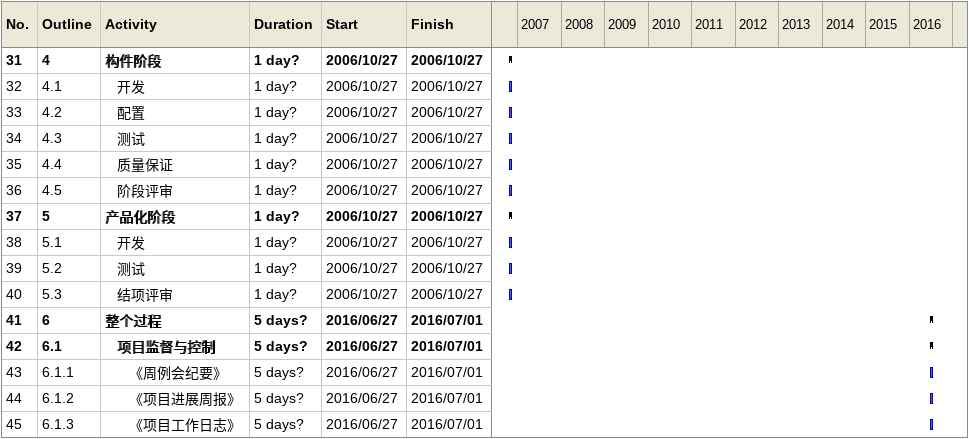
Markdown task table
| ID | WBS | Task | Duration | Start | Finish |
|---|---|---|---|---|---|
| 31 | 4 | **构件阶段** | 1d? | 2006-10-27 | 2006-10-27 |
| 32 | 4.1 | 开发 | 1d? | 2006-10-27 | 2006-10-27 |
| 33 | 4.2 | 配置 | 1d? | 2006-10-27 | 2006-10-27 |
| 34 | 4.3 | 测试 | 1d? | 2006-10-27 | 2006-10-27 |
| 35 | 4.4 | 质量保证 | 1d? | 2006-10-27 | 2006-10-27 |
| 36 | 4.5 | 阶段评审 | 1d? | 2006-10-27 | 2006-10-27 |
| 37 | 5 | **产品化阶段** | 1d? | 2006-10-27 | 2006-10-27 |
| 38 | 5.1 | 开发 | 1d? | 2006-10-27 | 2006-10-27 |
| 39 | 5.2 | 测试 | 1d? | 2006-10-27 | 2006-10-27 |
| 40 | 5.3 | 结项评审 | 1d? | 2006-10-27 | 2006-10-27 |
| 41 | 6 | **整个过程** | 5d? | 2016-06-27 | 2016-07-01 |
| 42 | 6.1 | **项目监督与控制** | 5d? | 2016-06-27 | 2016-07-01 |
| 43 | 6.1.1 | 《周例会纪要》 | 5d? | 2016-06-27 | 2016-07-01 |
| 44 | 6.1.2 | 《项目进展周报》 | 5d? | 2016-06-27 | 2016-07-01 |
| 45 | 6.1.3 | 《项目工作日志》 | 5d? | 2016-06-27 | 2016-07-01 |
